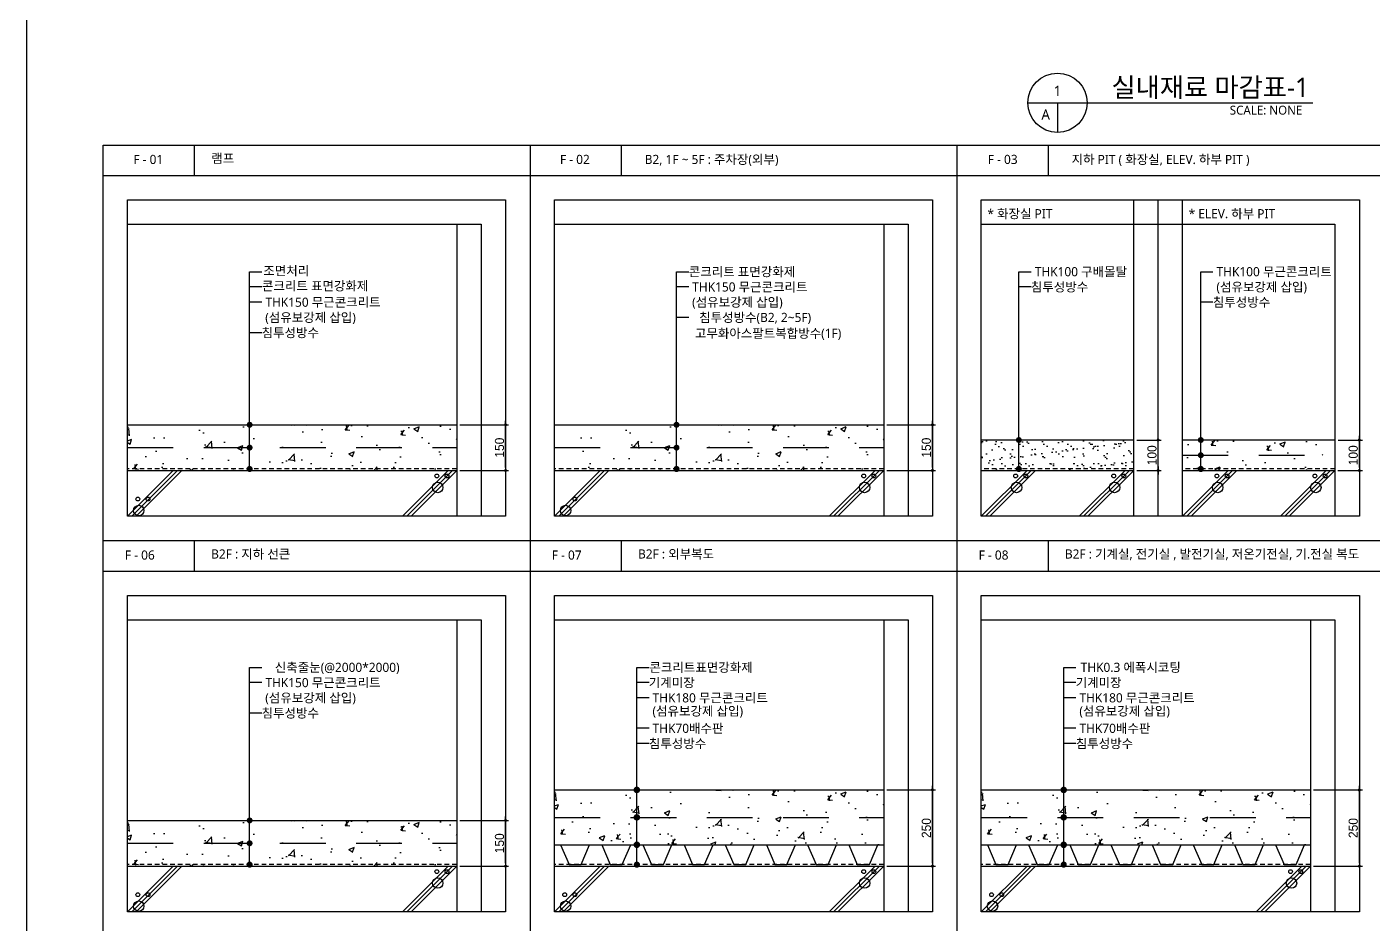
# Model space of a CAD drawing. Header units: millimetres. Extents: x 14892468 to 15300900, y -3565850 to -3401345.
# Drawn here: x 15110517 to 15114932, y -3410070 to -3407128 of the extents above; entities that cross this region are included whole.
import ezdxf
from ezdxf.enums import TextEntityAlignment as Align

# ---------------------------------------------------------------- set-up
doc = ezdxf.new("R2010")
doc.units = ezdxf.units.MM
doc.header["$LTSCALE"] = 100
doc.header["$MEASUREMENT"] = 0
doc.header["$PDSIZE"] = -10
doc.linetypes.add('HID', pattern=[2.5, 1.5, -1])
doc.layers.get('0').update_dxf_attribs({"linetype": 'CONTINUOUS'})
doc.layers.get('Defpoints').update_dxf_attribs({"color": 171, "linetype": 'CONTINUOUS'})
for name, color, linetype in [('8HAT', 8, 'CONTINUOUS'), ('CHART', 7, 'CONTINUOUS'), ('DIM', 7, 'CONTINUOUS'), ('FIN(아스콘)', 3, 'CONTINUOUS'), ('HAT', 253, 'CONTINUOUS'), ('HAT-252', 252, 'CONTINUOUS'), ('LED', 7, 'CONTINUOUS'), ('SYM', 7, 'CONTINUOUS'), ('TEXT', 3, 'CONTINUOUS'), ('TEXT(MIN)', 7, 'CONTINUOUS'), ('TEXT-기입', 6, 'CONTINUOUS'), ('wire-meshes', 1, 'CONTINUOUS'), ('배수판', 5, 'CONTINUOUS')]:
    doc.layers.add(name, color=color, linetype=linetype)
doc.styles.add('ARIAL', font='arial.ttf')
doc.styles.add('CGS', font='cgse', dxfattribs={"bigfont": 'cgs'})
doc.styles.add('나눔바른고딕', font='NanumBarunGothic.ttf')
doc.styles.add('돋움', font='')
doc.styles.get('돋움').set_extended_font_data('Dotum')
doc.dimstyles.new('CJA', dxfattribs={"dimscale": 50, "dimtxt": 3, "dimasz": 1.2, "dimexe": 2, "dimexo": 3, "dimgap": 1, "dimtad": 1, "dimdec": 0, "dimdsep": 46, "dimtxsty": 'ARIAL', "dimblk": 'CJDOT', "dimcen": 1, "dimclrd": 7, "dimclre": 7, "dimclrt": 3, "dimadec": 0, "dimazin": 0, "dimtfac": 1, "dimtdec": 0, "dimtix": 1, "dimtofl": 0, "dimtmove": 2, "dimatfit": 3, "dimldrblk": 'CJDOT', "dimfxl": 1, "dimtolj": 1, "dimlwd": -1, "dimlwe": -1, "dimarcsym": 0})
doc.dimstyles.new('NDIM 1200', dxfattribs={"dimscale": 500, "dimtxt": 3, "dimasz": 1, "dimexe": 2, "dimexo": 2, "dimgap": 1, "dimtad": 1, "dimdec": 0, "dimdsep": 46, "dimtxsty": 'CGS', "dimblk": 'DOT0', "dimcen": 1, "dimdle": 8, "dimclrd": 2, "dimclre": 2, "dimclrt": 2, "dimadec": 0, "dimazin": 0, "dimtfac": 1, "dimtdec": 0, "dimtix": 1, "dimtmove": 2, "dimatfit": 3, "dimldrblk": 'DOT0', "dimfxl": 1, "dimtolj": 1, "dimtzin": 0, "dimlwd": -1, "dimlwe": -1, "dimarcsym": 0})

# ---------------------------------------------------------------- blocks, each defined once
blk = doc.blocks.new('CJDOT')
blk.add_line((-1.33, 0), (1.33, 0))
at = {"const_width": 0.5}
blk.add_lwpolyline([(-0.25, 0, 1), (0.25, 0, 1)], format="xyb", close=True, dxfattribs=at)
blk = doc.blocks.new('*D48')
at = {"layer": 'Defpoints', "color": 0, "transparency": 16777216}
for p in [(15111927, -3408432.7), (15112086.9, -3408432.7), (15111926.8, -3408582.7)]:
    blk.add_point(p, dxfattribs=at)
at = {"layer": 'DIM', "color": 7, "transparency": 16777216}
for p, q in [((15111937, -3408432.7), (15112096.9, -3408432.7)), ((15112086.9, -3408572.7), (15112086.9, -3408442.7)), ((15111936.8, -3408582.7), (15112096.9, -3408582.7))]:
    blk.add_line(p, q, dxfattribs=at)
at = {"layer": 'DIM', "color": 7, "transparency": 16777216, "xscale": 10, "yscale": 10, "zscale": 10}
for p, rotation in [((15112086.9, -3408432.7), 90), ((15112086.9, -3408582.7), 270)]:
    blk.add_blockref('CJDOT', p, dxfattribs=dict(at, rotation=rotation))
at = {"layer": 'DIM', "color": 3, "transparency": 16777216, "insert": (15112066.9, -3408507.7), "char_height": 30, "attachment_point": 5, "rotation": 90, "style": '돋움'}
blk.add_mtext('\\A1;150', dxfattribs=at)
blk = doc.blocks.new('DOT0')
blk.add_line((-3, 0), (3, 0))
at = {"color": 6}
blk.add_circle((0, 0), 0.75, dxfattribs=at)
blk = doc.blocks.new('*D49')
at = {"layer": 'Defpoints', "color": 0, "transparency": 16777216}
for p in [(15113327, -3408432.7), (15113486.9, -3408432.7), (15113326.8, -3408582.7)]:
    blk.add_point(p, dxfattribs=at)
at = {"layer": 'DIM', "color": 7, "transparency": 16777216}
for p, q in [((15113337, -3408432.7), (15113496.9, -3408432.7)), ((15113486.9, -3408572.7), (15113486.9, -3408442.7)), ((15113336.8, -3408582.7), (15113496.9, -3408582.7))]:
    blk.add_line(p, q, dxfattribs=at)
at = {"layer": 'DIM', "color": 7, "transparency": 16777216, "xscale": 10, "yscale": 10, "zscale": 10}
for p, rotation in [((15113486.9, -3408432.7), 90), ((15113486.9, -3408582.7), 270)]:
    blk.add_blockref('CJDOT', p, dxfattribs=dict(at, rotation=rotation))
at = {"layer": 'DIM', "color": 3, "transparency": 16777216, "insert": (15113466.9, -3408507.7), "char_height": 30, "attachment_point": 5, "rotation": 90, "style": '돋움'}
blk.add_mtext('\\A1;150', dxfattribs=at)
blk = doc.blocks.new('*D50')
at = {"layer": 'Defpoints', "color": 0, "transparency": 16777216}
for p in [(15114147, -3408482.7), (15114226.9, -3408482.7), (15114146.8, -3408582.7)]:
    blk.add_point(p, dxfattribs=at)
at = {"layer": 'DIM', "color": 7, "transparency": 16777216}
for p, q in [((15114157, -3408482.7), (15114236.9, -3408482.7)), ((15114226.9, -3408572.7), (15114226.9, -3408492.7)), ((15114156.8, -3408582.7), (15114236.9, -3408582.7))]:
    blk.add_line(p, q, dxfattribs=at)
at = {"layer": 'DIM', "color": 7, "transparency": 16777216, "xscale": 10, "yscale": 10, "zscale": 10}
for p, rotation in [((15114226.9, -3408482.7), 90), ((15114226.9, -3408582.7), 270)]:
    blk.add_blockref('CJDOT', p, dxfattribs=dict(at, rotation=rotation))
at = {"layer": 'DIM', "color": 3, "transparency": 16777216, "insert": (15114206.9, -3408532.7), "char_height": 30, "attachment_point": 5, "rotation": 90, "style": '돋움'}
blk.add_mtext('\\A1;100', dxfattribs=at)
blk = doc.blocks.new('*D51')
at = {"layer": 'Defpoints', "color": 0, "transparency": 16777216}
for p in [(15114806.9, -3408482.7), (15114886.9, -3408482.7), (15114806.8, -3408582.7)]:
    blk.add_point(p, dxfattribs=at)
at = {"layer": 'DIM', "color": 7, "transparency": 16777216}
for p, q in [((15114816.9, -3408482.7), (15114896.9, -3408482.7)), ((15114886.9, -3408572.7), (15114886.9, -3408492.7)), ((15114816.8, -3408582.7), (15114896.9, -3408582.7))]:
    blk.add_line(p, q, dxfattribs=at)
at = {"layer": 'DIM', "color": 7, "transparency": 16777216, "xscale": 10, "yscale": 10, "zscale": 10}
for p, rotation in [((15114886.9, -3408482.7), 90), ((15114886.9, -3408582.7), 270)]:
    blk.add_blockref('CJDOT', p, dxfattribs=dict(at, rotation=rotation))
at = {"layer": 'DIM', "color": 3, "transparency": 16777216, "insert": (15114866.9, -3408532.7), "char_height": 30, "attachment_point": 5, "rotation": 90, "style": '돋움'}
blk.add_mtext('\\A1;100', dxfattribs=at)
blk = doc.blocks.new('*D52')
at = {"layer": 'Defpoints', "color": 0, "transparency": 16777216}
for p in [(15111927, -3409730.2), (15112086.9, -3409730.2), (15111926.8, -3409880.2)]:
    blk.add_point(p, dxfattribs=at)
at = {"layer": 'DIM', "color": 7, "transparency": 16777216}
for p, q in [((15111937, -3409730.2), (15112096.9, -3409730.2)), ((15112086.9, -3409870.2), (15112086.9, -3409740.2)), ((15111936.8, -3409880.2), (15112096.9, -3409880.2))]:
    blk.add_line(p, q, dxfattribs=at)
at = {"layer": 'DIM', "color": 7, "transparency": 16777216, "xscale": 10, "yscale": 10, "zscale": 10}
for p, rotation in [((15112086.9, -3409730.2), 90), ((15112086.9, -3409880.2), 270)]:
    blk.add_blockref('CJDOT', p, dxfattribs=dict(at, rotation=rotation))
at = {"layer": 'DIM', "color": 3, "transparency": 16777216, "insert": (15112066.9, -3409805.2), "char_height": 30, "attachment_point": 5, "rotation": 90, "style": '돋움'}
blk.add_mtext('\\A1;150', dxfattribs=at)
blk = doc.blocks.new('*D53')
at = {"layer": 'Defpoints', "color": 0, "transparency": 16777216}
for p in [(15113327, -3409630.2), (15113486.9, -3409630.2), (15113326.8, -3409880.2)]:
    blk.add_point(p, dxfattribs=at)
at = {"layer": 'DIM', "color": 7, "transparency": 16777216}
for p, q in [((15113337, -3409630.2), (15113496.9, -3409630.2)), ((15113486.9, -3409870.2), (15113486.9, -3409640.2)), ((15113336.8, -3409880.2), (15113496.9, -3409880.2))]:
    blk.add_line(p, q, dxfattribs=at)
at = {"layer": 'DIM', "color": 7, "transparency": 16777216, "xscale": 10, "yscale": 10, "zscale": 10}
for p, rotation in [((15113486.9, -3409630.2), 90), ((15113486.9, -3409880.2), 270)]:
    blk.add_blockref('CJDOT', p, dxfattribs=dict(at, rotation=rotation))
at = {"layer": 'DIM', "color": 3, "transparency": 16777216, "insert": (15113466.9, -3409755.2), "char_height": 30, "attachment_point": 5, "rotation": 90, "style": '돋움'}
blk.add_mtext('\\A1;250', dxfattribs=at)
blk = doc.blocks.new('*D54')
at = {"layer": 'Defpoints', "color": 0, "transparency": 16777216}
for p in [(15114727, -3409630.2), (15114886.9, -3409630.2), (15114726.8, -3409880.2)]:
    blk.add_point(p, dxfattribs=at)
at = {"layer": 'DIM', "color": 7, "transparency": 16777216}
for p, q in [((15114737, -3409630.2), (15114896.9, -3409630.2)), ((15114886.9, -3409870.2), (15114886.9, -3409640.2)), ((15114736.8, -3409880.2), (15114896.9, -3409880.2))]:
    blk.add_line(p, q, dxfattribs=at)
at = {"layer": 'DIM', "color": 7, "transparency": 16777216, "xscale": 10, "yscale": 10, "zscale": 10}
for p, rotation in [((15114886.9, -3409630.2), 90), ((15114886.9, -3409880.2), 270)]:
    blk.add_blockref('CJDOT', p, dxfattribs=dict(at, rotation=rotation))
at = {"layer": 'DIM', "color": 3, "transparency": 16777216, "insert": (15114866.9, -3409755.2), "char_height": 30, "attachment_point": 5, "rotation": 90, "style": '돋움'}
blk.add_mtext('\\A1;250', dxfattribs=at)

msp = doc.modelspace()

# ---------------------------------------------------------------- hatches: boundary and pattern name
at = {"layer": 'HAT'}
h = msp.add_hatch(dxfattribs=at)
h.set_pattern_fill('AR-CONC', color=256)
h.set_pattern_definition([(50, (12731457.1, -2736486.67), (182.184669, -15.9390855), [19.05, -209.55]), (355, (12731457.1, -2736486.67), (-35.243421, 191.056845), [15.24, -167.640584]), (100.451445, (12731472.28, -2736488), (146.941247, 175.117752), [16.190009, -178.090245]), (46.1842, (12731457.1, -2736435.87), (271.07904, -42.042328), [28.575, -314.325]), (96.635558, (12731479.69, -2736439.38), (237.404134, 247.426125), [24.285023, -267.135608]), (351.184151, (12731457.1, -2736435.87), (237.404134, 247.426125), [22.859967, -251.459732]), (21, (12731482.5, -2736448.57), (151.614391, -102.265198), [19.05, -209.55]), (326, (12731482.5, -2736448.57), (61.802028, 184.187966), [15.24, -167.64]), (71.451445, (12731495.13, -2736457.1), (213.416419, 81.922769), [16.190009, -178.089938]), (37.5, (12731457.096, -2736486.67), (3.0886033, 84.5550389), [0, -165.608, 0, -170.18, 0, -168.275]), (7.5, (12731457.1, -2736486.67), (66.8196625, 100.1805748), [0, -97.028, 0, -161.798, 0, -64.135]), (327.5, (12731400.454, -2736486.67), (135.5905952, -5.728744), [0, -63.5, 0, -198.12, 0, -262.89]), (317.5, (12731375.05, -2736486.67), (148.1291814, 25.426491), [0, -82.55, 0, -131.572, 0, -186.69])])
h.paths.add_polyline_path([(15110846.9, -3408432.7), (15111926.9, -3408432.7), (15111926.9, -3408582.7), (15110846.9, -3408582.7)])
h = msp.add_hatch(dxfattribs=at)
h.set_pattern_fill('AR-CONC', color=256)
h.set_pattern_definition([(50, (12732857.1, -2736486.67), (182.184669, -15.9390855), [19.05, -209.55]), (355, (12732857.1, -2736486.67), (-35.243421, 191.056845), [15.24, -167.640584]), (100.451445, (12732872.28, -2736488), (146.941247, 175.117752), [16.190009, -178.090245]), (46.1842, (12732857.1, -2736435.87), (271.07904, -42.042328), [28.575, -314.325]), (96.635558, (12732879.69, -2736439.38), (237.404134, 247.426125), [24.285023, -267.135608]), (351.184151, (12732857.1, -2736435.87), (237.404134, 247.426125), [22.859967, -251.459732]), (21, (12732882.5, -2736448.57), (151.614391, -102.265198), [19.05, -209.55]), (326, (12732882.5, -2736448.57), (61.802028, 184.187966), [15.24, -167.64]), (71.451445, (12732895.13, -2736457.1), (213.416419, 81.922769), [16.190009, -178.089938]), (37.5, (12732857.096, -2736486.67), (3.0886033, 84.5550389), [0, -165.608, 0, -170.18, 0, -168.275]), (7.5, (12732857.1, -2736486.67), (66.8196625, 100.1805748), [0, -97.028, 0, -161.798, 0, -64.135]), (327.5, (12732800.454, -2736486.67), (135.5905952, -5.728744), [0, -63.5, 0, -198.12, 0, -262.89]), (317.5, (12732775.05, -2736486.67), (148.1291814, 25.426491), [0, -82.55, 0, -131.572, 0, -186.69])])
h.paths.add_polyline_path([(15112326.9, -3408432.7), (15113326.9, -3408432.7), (15113326.9, -3408582.7), (15112326.9, -3408582.7)])
h = msp.add_hatch(dxfattribs=at)
h.set_pattern_fill('AR-SAND', color=256)
h.set_pattern_definition([(37.5, (12731887.096, -2736506.673), (-1.6000313, 48.94132373), [0, -38.608, 0, -43.18, 0, -41.275]), (7.5, (12731887.096, -2736506.67), (44.9523283, 71.68251), [0, -20.828, 0, -34.798, 0, -13.335]), (327.5, (12731855.854, -2736506.673), (79.099237, 0.1437185), [0, -12.7, 0, -45.72, 0, -59.69]), (317.5, (12731855.854, -2736506.67), (76.3556452, 22.2929323), [0, -6.35, 0, -29.972, 0, -34.29])])
h.paths.add_polyline_path([(15114146.9, -3408582.7), (15114146.9, -3408482.7), (15113646.9, -3408482.7), (15113646.9, -3408582.7)])
h = msp.add_hatch(dxfattribs=at)
h.set_pattern_fill('AR-CONC', color=256)
h.set_pattern_definition([(50, (12734297.1, -2736536.67), (182.184669, -15.9390855), [19.05, -209.55]), (355, (12734297.1, -2736536.67), (-35.243421, 191.056845), [15.24, -167.640584]), (100.451445, (12734312.28, -2736538), (146.941247, 175.117752), [16.190009, -178.090245]), (46.1842, (12734297.1, -2736485.87), (271.07904, -42.042328), [28.575, -314.325]), (96.635558, (12734319.69, -2736489.38), (237.404134, 247.426125), [24.285023, -267.135608]), (351.184151, (12734297.1, -2736485.87), (237.404134, 247.426125), [22.859967, -251.459732]), (21, (12734322.5, -2736498.57), (151.614391, -102.265198), [19.05, -209.55]), (326, (12734322.5, -2736498.57), (61.802028, 184.187966), [15.24, -167.64]), (71.451445, (12734335.13, -2736507.1), (213.416419, 81.922769), [16.190009, -178.089938]), (37.5, (12734297.096, -2736536.67), (3.0886033, 84.5550389), [0, -165.608, 0, -170.18, 0, -168.275]), (7.5, (12734297.1, -2736536.67), (66.8196625, 100.1805748), [0, -97.028, 0, -161.798, 0, -64.135]), (327.5, (12734240.454, -2736536.67), (135.5905952, -5.728744), [0, -63.5, 0, -198.12, 0, -262.89]), (317.5, (12734215.05, -2736536.67), (148.1291814, 25.426491), [0, -82.55, 0, -131.572, 0, -186.69])])
h.paths.add_polyline_path([(15114306.9, -3408482.7), (15114766.9, -3408482.7), (15114766.9, -3408582.7), (15114306.9, -3408582.7)])
h = msp.add_hatch(dxfattribs=at)
h.set_pattern_fill('AR-CONC', color=256)
h.set_pattern_definition([(50, (12732857.1, -2737684.17), (182.184669, -15.9390855), [19.05, -209.55]), (355, (12732857.1, -2737684.17), (-35.243421, 191.056845), [15.24, -167.640584]), (100.451445, (12732872.28, -2737685.5), (146.941247, 175.117752), [16.190009, -178.090245]), (46.1842, (12732857.1, -2737633.37), (271.07904, -42.042328), [28.575, -314.325]), (96.635558, (12732879.69, -2737636.88), (237.404134, 247.426125), [24.285023, -267.135608]), (351.184151, (12732857.1, -2737633.37), (237.404134, 247.426125), [22.859967, -251.459732]), (21, (12732882.5, -2737646.07), (151.614391, -102.265198), [19.05, -209.55]), (326, (12732882.5, -2737646.07), (61.802028, 184.187966), [15.24, -167.64]), (71.451445, (12732895.13, -2737654.6), (213.416419, 81.922769), [16.190009, -178.089938]), (37.5, (12732857.096, -2737684.17), (3.0886033, 84.5550389), [0, -165.608, 0, -170.18, 0, -168.275]), (7.5, (12732857.1, -2737684.17), (66.8196625, 100.1805748), [0, -97.028, 0, -161.798, 0, -64.135]), (327.5, (12732800.454, -2737684.17), (135.5905952, -5.728744), [0, -63.5, 0, -198.12, 0, -262.89]), (317.5, (12732775.05, -2737684.17), (148.1291814, 25.426491), [0, -82.55, 0, -131.572, 0, -186.69])])
h.paths.add_polyline_path([(15112246.9, -3409630.2), (15113326.9, -3409630.2), (15113326.9, -3409810.2), (15112246.9, -3409810.2)])
h = msp.add_hatch(dxfattribs=at)
h.set_pattern_fill('AR-CONC', color=256)
h.set_pattern_definition([(50, (12734257.1, -2737684.17), (182.184669, -15.9390855), [19.05, -209.55]), (355, (12734257.1, -2737684.17), (-35.243421, 191.056845), [15.24, -167.640584]), (100.451445, (12734272.28, -2737685.5), (146.941247, 175.117752), [16.190009, -178.090245]), (46.1842, (12734257.1, -2737633.37), (271.07904, -42.042328), [28.575, -314.325]), (96.635558, (12734279.69, -2737636.88), (237.404134, 247.426125), [24.285023, -267.135608]), (351.184151, (12734257.1, -2737633.37), (237.404134, 247.426125), [22.859967, -251.459732]), (21, (12734282.5, -2737646.07), (151.614391, -102.265198), [19.05, -209.55]), (326, (12734282.5, -2737646.07), (61.802028, 184.187966), [15.24, -167.64]), (71.451445, (12734295.13, -2737654.6), (213.416419, 81.922769), [16.190009, -178.089938]), (37.5, (12734257.096, -2737684.17), (3.0886033, 84.5550389), [0, -165.608, 0, -170.18, 0, -168.275]), (7.5, (12734257.1, -2737684.17), (66.8196625, 100.1805748), [0, -97.028, 0, -161.798, 0, -64.135]), (327.5, (12734200.454, -2737684.17), (135.5905952, -5.728744), [0, -63.5, 0, -198.12, 0, -262.89]), (317.5, (12734175.05, -2737684.17), (148.1291814, 25.426491), [0, -82.55, 0, -131.572, 0, -186.69])])
h.paths.add_polyline_path([(15113646.9, -3409630.2), (15114726.9, -3409630.2), (15114726.9, -3409810.2), (15113646.9, -3409810.2)])
h = msp.add_hatch(dxfattribs=at)
h.set_pattern_fill('AR-CONC', color=256)
h.set_pattern_definition([(50, (12731457.1, -2737784.17), (182.184669, -15.9390855), [19.05, -209.55]), (355, (12731457.1, -2737784.17), (-35.243421, 191.056845), [15.24, -167.640584]), (100.451445, (12731472.28, -2737785.5), (146.941247, 175.117752), [16.190009, -178.090245]), (46.1842, (12731457.1, -2737733.37), (271.07904, -42.042328), [28.575, -314.325]), (96.635558, (12731479.69, -2737736.88), (237.404134, 247.426125), [24.285023, -267.135608]), (351.184151, (12731457.1, -2737733.37), (237.404134, 247.426125), [22.859967, -251.459732]), (21, (12731482.5, -2737746.07), (151.614391, -102.265198), [19.05, -209.55]), (326, (12731482.5, -2737746.07), (61.802028, 184.187966), [15.24, -167.64]), (71.451445, (12731495.13, -2737754.6), (213.416419, 81.922769), [16.190009, -178.089938]), (37.5, (12731457.096, -2737784.17), (3.0886033, 84.5550389), [0, -165.608, 0, -170.18, 0, -168.275]), (7.5, (12731457.1, -2737784.17), (66.8196625, 100.1805748), [0, -97.028, 0, -161.798, 0, -64.135]), (327.5, (12731400.454, -2737784.17), (135.5905952, -5.728744), [0, -63.5, 0, -198.12, 0, -262.89]), (317.5, (12731375.05, -2737784.17), (148.1291814, 25.426491), [0, -82.55, 0, -131.572, 0, -186.69])])
h.paths.add_polyline_path([(15110846.9, -3409730.2), (15111926.9, -3409730.2), (15111926.9, -3409880.2), (15110846.9, -3409880.2)])
at = {"layer": 'LED', "ltscale": 10000}
h = msp.add_hatch(color=256, dxfattribs=at)
h.dxf.hatch_style = 1
edge = h.paths.add_edge_path()
edge.add_arc((15111247.4, -3408432.7), 9.82, 0, 360)
h = msp.add_hatch(color=256, dxfattribs=at)
h.dxf.hatch_style = 1
edge = h.paths.add_edge_path()
edge.add_arc((15112647.4, -3408432.7), 9.82, 0, 360)
h = msp.add_hatch(color=256, dxfattribs=at)
h.dxf.hatch_style = 1
edge = h.paths.add_edge_path()
edge.add_arc((15111247.4, -3408507.7), 9.82, 0, 360)
h = msp.add_hatch(color=256, dxfattribs=at)
h.dxf.hatch_style = 1
edge = h.paths.add_edge_path()
edge.add_arc((15112647.4, -3408507.7), 9.82, 0, 360)
h = msp.add_hatch(color=256, dxfattribs=at)
h.dxf.hatch_style = 1
edge = h.paths.add_edge_path()
edge.add_arc((15113770.1, -3408482.7), 9.82, 0, 360)
h = msp.add_hatch(color=256, dxfattribs=at)
h.dxf.hatch_style = 1
edge = h.paths.add_edge_path()
edge.add_arc((15114366.9, -3408482.7), 9.82, 0, 360)
h = msp.add_hatch(color=256, dxfattribs=at)
h.dxf.hatch_style = 1
edge = h.paths.add_edge_path()
edge.add_arc((15114366.9, -3408532.7), 9.82, 0, 360)
at = {"layer": 'LED'}
h = msp.add_hatch(color=256, dxfattribs=at)
h.dxf.hatch_style = 1
edge = h.paths.add_edge_path()
edge.add_arc((15112517.3, -3409630.2), 10.8, 180, 540, ccw=False)
h = msp.add_hatch(color=256, dxfattribs=at)
h.dxf.hatch_style = 1
edge = h.paths.add_edge_path()
edge.add_arc((15113917.3, -3409630.2), 10.8, 180, 540, ccw=False)
at = {"layer": 'LED', "ltscale": 10000}
h = msp.add_hatch(color=256, dxfattribs=at)
h.dxf.hatch_style = 1
edge = h.paths.add_edge_path()
edge.add_arc((15111247.4, -3409730.2), 9.82, 0, 360)
at = {"layer": 'LED'}
h = msp.add_hatch(color=256, dxfattribs=at)
h.dxf.hatch_style = 1
edge = h.paths.add_edge_path()
edge.add_arc((15112517.3, -3409720.2), 10.8, 180, 540, ccw=False)
h = msp.add_hatch(color=256, dxfattribs=at)
h.dxf.hatch_style = 1
edge = h.paths.add_edge_path()
edge.add_arc((15113917.3, -3409720.2), 10.8, 180, 540, ccw=False)
at = {"layer": 'LED', "ltscale": 10000}
h = msp.add_hatch(color=256, dxfattribs=at)
h.dxf.hatch_style = 1
edge = h.paths.add_edge_path()
edge.add_arc((15111247.4, -3409805.2), 9.82, 0, 360)
at = {"layer": 'LED'}
h = msp.add_hatch(color=256, dxfattribs=at)
h.dxf.hatch_style = 1
edge = h.paths.add_edge_path()
edge.add_arc((15112517.3, -3409810.2), 10.8, 180, 540, ccw=False)
h = msp.add_hatch(color=256, dxfattribs=at)
h.dxf.hatch_style = 1
edge = h.paths.add_edge_path()
edge.add_arc((15113917.3, -3409810.2), 10.8, 180, 540, ccw=False)

# ---------------------------------------------------------------- linework, layer by layer
at = {"color": 2, "ltscale": 0.1}
for points in [[(15110846.9, -3408582.7), (15111926.9, -3408582.7)], [(15112246.9, -3408582.7), (15113326.9, -3408582.7)], [(15113646.9, -3408582.7), (15114146.9, -3408582.7)], [(15114306.9, -3408582.7), (15114806.9, -3408582.7)], [(15110846.9, -3409880.2), (15111926.9, -3409880.2)], [(15112246.9, -3409880.2), (15113326.9, -3409880.2)], [(15113646.9, -3409880.2), (15114726.9, -3409880.2)]]:
    msp.add_lwpolyline(points, dxfattribs=at)
at = {"layer": '8HAT'}
for p, q in [((15110846.9, -3408732.7), (15110996.9, -3408582.7)), ((15110861.1, -3408732.7), (15111011.1, -3408582.7)), ((15110875.2, -3408732.7), (15111025.2, -3408582.7)), ((15111748.6, -3408732.7), (15111898.6, -3408582.7)), ((15111762.8, -3408732.7), (15111912.8, -3408582.7)), ((15111776.9, -3408732.7), (15111926.9, -3408582.7)), ((15112246.9, -3408732.7), (15112396.9, -3408582.7)), ((15112261.1, -3408732.7), (15112411.1, -3408582.7)), ((15112275.2, -3408732.7), (15112425.2, -3408582.7)), ((15113148.6, -3408732.7), (15113298.6, -3408582.7)), ((15113162.8, -3408732.7), (15113312.8, -3408582.7)), ((15113176.9, -3408732.7), (15113326.9, -3408582.7)), ((15113646.9, -3408732.7), (15113796.9, -3408582.7)), ((15113661.1, -3408732.7), (15113811.1, -3408582.7)), ((15113675.2, -3408732.7), (15113825.2, -3408582.7)), ((15113968.5, -3408732.7), (15114118.5, -3408582.7)), ((15113982.6, -3408732.7), (15114132.6, -3408582.7)), ((15113996.8, -3408732.7), (15114146.8, -3408582.7)), ((15114306.9, -3408732.7), (15114456.9, -3408582.7)), ((15114321.1, -3408732.7), (15114471.1, -3408582.7)), ((15114335.2, -3408732.7), (15114485.2, -3408582.7)), ((15114628.5, -3408732.7), (15114778.5, -3408582.7)), ((15114642.6, -3408732.7), (15114792.6, -3408582.7)), ((15114656.8, -3408732.7), (15114806.8, -3408582.7)), ((15110846.9, -3410030.2), (15110996.9, -3409880.2)), ((15110861.1, -3410030.2), (15111011.1, -3409880.2)), ((15110875.2, -3410030.2), (15111025.2, -3409880.2)), ((15111748.6, -3410030.2), (15111898.6, -3409880.2)), ((15111762.8, -3410030.2), (15111912.8, -3409880.2)), ((15111776.9, -3410030.2), (15111926.9, -3409880.2)), ((15112246.9, -3410030.2), (15112396.9, -3409880.2)), ((15112261.1, -3410030.2), (15112411.1, -3409880.2)), ((15112275.2, -3410030.2), (15112425.2, -3409880.2)), ((15113148.6, -3410030.2), (15113298.6, -3409880.2)), ((15113162.8, -3410030.2), (15113312.8, -3409880.2)), ((15113176.9, -3410030.2), (15113326.9, -3409880.2)), ((15113646.9, -3410030.2), (15113796.9, -3409880.2)), ((15113661.1, -3410030.2), (15113811.1, -3409880.2)), ((15113675.2, -3410030.2), (15113825.2, -3409880.2)), ((15114548.6, -3410030.2), (15114698.6, -3409880.2)), ((15114562.8, -3410030.2), (15114712.8, -3409880.2)), ((15114576.9, -3410030.2), (15114726.9, -3409880.2))]:
    msp.add_line(p, q, dxfattribs=at)
for centre, radius in [((15111861.4, -3408600.6), 6.15), ((15111894.8, -3408600.6), 6.15), ((15113261.4, -3408600.6), 6.15), ((15113294.8, -3408600.6), 6.15), ((15113759.7, -3408600.6), 6.15), ((15113793.1, -3408600.6), 6.15), ((15114081.2, -3408600.6), 6.15), ((15114114.6, -3408600.6), 6.15), ((15114419.7, -3408600.6), 6.15), ((15114453.1, -3408600.6), 6.15), ((15114741.2, -3408600.6), 6.15), ((15114774.6, -3408600.6), 6.15), ((15111864.3, -3408638.3, 0), 17.1), ((15113264.3, -3408638.3, 0), 17.1), ((15113762.6, -3408638.3, 0), 17.1), ((15114084.2, -3408638.3, 0), 17.1), ((15114422.6, -3408638.3, 0), 17.1), ((15114744.2, -3408638.3, 0), 17.1), ((15110880.7, -3408676.3), 6.15), ((15110914.1, -3408676.3), 6.15), ((15112314.1, -3408676.3), 6.15), ((15110883.7, -3408714, 0), 17.1), ((15112283.7, -3408714, 0), 17.1), ((15111864.3, -3409935.8, 0), 17.1), ((15111861.4, -3409898.1), 6.15), ((15111894.8, -3409898.1), 6.15), ((15113264.3, -3409935.8, 0), 17.1), ((15113261.4, -3409898.1), 6.15), ((15113294.8, -3409898.1), 6.15), ((15114664.3, -3409935.8, 0), 17.1), ((15114661.4, -3409898.1), 6.15), ((15114694.8, -3409898.1), 6.15), ((15110880.7, -3409973.8), 6.15), ((15110914.1, -3409973.8), 6.15), ((15112280.7, -3409973.8), 6.15), ((15112314.1, -3409973.8), 6.15), ((15113680.7, -3409973.8), 6.15), ((15113714.1, -3409973.8), 6.15), ((15110883.7, -3410011.5, 0), 17.1), ((15112283.7, -3410011.5, 0), 17.1), ((15113683.7, -3410011.5, 0), 17.1)]:
    msp.add_circle(centre, radius, dxfattribs=at)
at = {"layer": 'CHART', "ltscale": 5}
for p, q in [((15111066.9, -3407615.2), (15111066.9, -3407515.2)), ((15112166.9, -3407515.2), (15112166.9, -3412705.2)), ((15112466.9, -3407615.2), (15112466.9, -3407515.2)), ((15113566.9, -3407515.2), (15113566.9, -3412705.2)), ((15113866.9, -3407615.2), (15113866.9, -3407515.2)), ((15110766.9, -3407615.2), (15117766.9, -3407615.2)), ((15110766.9, -3408812.7), (15117766.9, -3408812.7)), ((15111066.9, -3408912.7), (15111066.9, -3408812.7)), ((15112466.9, -3408912.7), (15112466.9, -3408812.7)), ((15113866.9, -3408912.7), (15113866.9, -3408812.7)), ((15110766.9, -3408912.7), (15117766.9, -3408912.7))]:
    msp.add_line(p, q, dxfattribs=at)
msp.add_lwpolyline([(15117766.9, -3412705.2), (15110766.9, -3412705.2), (15110766.9, -3407515.2), (15117766.9, -3407515.2)], close=True, dxfattribs=at)
at = {"layer": 'Defpoints', "ltscale": 0.1}
msp.add_line((15110516.9, -3565849.6), (15110516.9, -3401345.2), dxfattribs=at)
at = {"layer": 'Defpoints'}
for p, q in [((15114146.9, -3408732.7), (15114146.9, -3407695.2)), ((15114226.9, -3408732.7), (15114226.9, -3407695.2)), ((15114306.9, -3408732.7), (15114306.9, -3407695.2))]:
    msp.add_line(p, q, dxfattribs=at)
for points in [[(15110846.9, -3407695.2), (15112086.9, -3407695.2), (15112086.9, -3408732.7), (15110846.9, -3408732.7)], [(15112246.9, -3407695.2), (15113486.9, -3407695.2), (15113486.9, -3408732.7), (15112246.9, -3408732.7)], [(15113646.9, -3407695.2), (15114886.9, -3407695.2), (15114886.9, -3408732.7), (15113646.9, -3408732.7)], [(15110846.9, -3407775.2), (15112006.9, -3407775.2), (15112006.9, -3408732.7), (15110846.9, -3408732.7)], [(15110846.9, -3407775.2), (15111926.9, -3407775.2), (15111926.9, -3408732.7), (15110846.9, -3408732.7)], [(15112246.9, -3407775.2), (15113406.9, -3407775.2), (15113406.9, -3408732.7), (15112246.9, -3408732.7)], [(15112246.9, -3407775.2), (15113326.9, -3407775.2), (15113326.9, -3408732.7), (15112246.9, -3408732.7)], [(15113646.9, -3407775.2), (15114806.9, -3407775.2), (15114806.9, -3408732.7), (15113646.9, -3408732.7)], [(15110846.9, -3408992.7), (15112086.9, -3408992.7), (15112086.9, -3410030.2), (15110846.9, -3410030.2)], [(15112246.9, -3408992.7), (15113486.9, -3408992.7), (15113486.9, -3410030.2), (15112246.9, -3410030.2)], [(15113646.9, -3408992.7), (15114886.9, -3408992.7), (15114886.9, -3410030.2), (15113646.9, -3410030.2)], [(15110846.9, -3409072.7), (15112006.9, -3409072.7), (15112006.9, -3410030.2), (15110846.9, -3410030.2)], [(15110846.9, -3409072.7), (15111926.9, -3409072.7), (15111926.9, -3410030.2), (15110846.9, -3410030.2)], [(15112246.9, -3409072.7), (15113406.9, -3409072.7), (15113406.9, -3410030.2), (15112246.9, -3410030.2)], [(15112246.9, -3409072.7), (15113326.9, -3409072.7), (15113326.9, -3410030.2), (15112246.9, -3410030.2)], [(15113646.9, -3409072.7), (15114806.9, -3409072.7), (15114806.9, -3410030.2), (15113646.9, -3410030.2)], [(15113646.9, -3409072.7), (15114726.9, -3409072.7), (15114726.9, -3410030.2), (15113646.9, -3410030.2)]]:
    msp.add_lwpolyline(points, close=True, dxfattribs=at)
at = {"layer": 'FIN(아스콘)', "ltscale": 0.1}
for points in [[(15110846.9, -3408432.7), (15111926.9, -3408432.7)], [(15112246.9, -3408432.7), (15113326.9, -3408432.7)], [(15114146.9, -3408482.7), (15113646.9, -3408482.7)], [(15114806.9, -3408482.7), (15114306.9, -3408482.7)], [(15112246.9, -3409630.2), (15113326.9, -3409630.2)], [(15113646.9, -3409630.2), (15114726.9, -3409630.2)], [(15110846.9, -3409730.2), (15111926.9, -3409730.2)], [(15112246.9, -3409810.2), (15113326.9, -3409810.2)], [(15113646.9, -3409810.2), (15114726.9, -3409810.2)]]:
    msp.add_lwpolyline(points, dxfattribs=at)
at = {"layer": 'HAT-252', "linetype": 'HID', "ltscale": 0.1}
for points in [[(15111926.9, -3408577.7), (15110846.9, -3408577.7)], [(15113326.9, -3408577.7), (15112246.9, -3408577.7)], [(15114146.9, -3408577.7), (15113646.9, -3408577.7)], [(15114806.9, -3408577.7), (15114306.9, -3408577.7)], [(15111926.9, -3409875.2), (15110846.9, -3409875.2)], [(15113326.9, -3409875.2), (15112246.9, -3409875.2)], [(15114726.9, -3409875.2), (15113646.9, -3409875.2)]]:
    msp.add_lwpolyline(points, dxfattribs=at)
at = {"layer": 'SYM'}
for p, q in [((15113800, -3407376.7), (15114733.9, -3407376.7)), ((15113896.9, -3407376.7), (15113896.9, -3407473.7))]:
    msp.add_line(p, q, dxfattribs=at)
msp.add_circle((15113896.9, -3407376.7), 97, dxfattribs=at)
at = {"layer": 'TEXT(MIN)', "ltscale": 10000}
for p, q in [((15111287.4, -3407980.7), (15111247.4, -3407980.7)), ((15112687.4, -3407980.7), (15112647.4, -3407980.7)), ((15113810.1, -3407980.7), (15113770.1, -3407980.7)), ((15111287.4, -3408030.7), (15111247.4, -3408030.7)), ((15114406.9, -3408030.7), (15114366.9, -3408030.7)), ((15112687.4, -3408080.7), (15112647.4, -3408080.7)), ((15111287.4, -3408130.7), (15111247.4, -3408130.7)), ((15111287.4, -3409278.2), (15111247.4, -3409278.2)), ((15112557.3, -3409278.2), (15112517.3, -3409278.2)), ((15113957.3, -3409278.2), (15113917.3, -3409278.2)), ((15112557.3, -3409328.2), (15112517.3, -3409328.2)), ((15113957.3, -3409328.2), (15113917.3, -3409328.2)), ((15111287.4, -3409378.2), (15111247.4, -3409378.2)), ((15112557.3, -3409428.2), (15112517.3, -3409428.2)), ((15113957.3, -3409428.2), (15113917.3, -3409428.2)), ((15112557.3, -3409478.2), (15112517.3, -3409478.2)), ((15113957.3, -3409478.2), (15113917.3, -3409478.2))]:
    msp.add_line(p, q, dxfattribs=at)
at = {"layer": 'wire-meshes', "linetype": 'HID'}
for points in [[(15110846.9, -3408507.7), (15111926.9, -3408507.7)], [(15112246.9, -3408507.7), (15113326.9, -3408507.7)], [(15114306.9, -3408532.7), (15114806.9, -3408532.7)], [(15112246.9, -3409720.2), (15113326.9, -3409720.2)], [(15113646.9, -3409720.2), (15114726.9, -3409720.2)], [(15110846.9, -3409805.2), (15111926.9, -3409805.2)]]:
    msp.add_lwpolyline(points, dxfattribs=at)
at = {"layer": '배수판'}
for points in [[(15112246.9, -3409810.2), (15112267.2, -3409810.2), (15112294.9, -3409875.2), (15112334.7, -3409875.2), (15112362.5, -3409810.2), (15112402.2, -3409810.2), (15112430, -3409875.2), (15112469.7, -3409875.2), (15112497.5, -3409810.2), (15112537.2, -3409810.2), (15112565, -3409875.2), (15112604.7, -3409875.2), (15112632.5, -3409810.2), (15112672.2, -3409810.2), (15112700, -3409875.2), (15112739.7, -3409875.2), (15112767.5, -3409810.2), (15112807.2, -3409810.2), (15112835, -3409875.2), (15112874.7, -3409875.2), (15112902.5, -3409810.2), (15112942.2, -3409810.2), (15112970, -3409875.2), (15113009.7, -3409875.2), (15113037.5, -3409810.2), (15113077.2, -3409810.2), (15113105, -3409875.2), (15113144.7, -3409875.2), (15113172.5, -3409810.2), (15113212.3, -3409810.2), (15113240, -3409875.2), (15113279.8, -3409875.2), (15113307.5, -3409810.2), (15113326.9, -3409810.2)], [(15113646.9, -3409810.2), (15113667.2, -3409810.2), (15113694.9, -3409875.2), (15113734.7, -3409875.2), (15113762.5, -3409810.2), (15113802.2, -3409810.2), (15113830, -3409875.2), (15113869.7, -3409875.2), (15113897.5, -3409810.2), (15113937.2, -3409810.2), (15113965, -3409875.2), (15114004.7, -3409875.2), (15114032.5, -3409810.2), (15114072.2, -3409810.2), (15114100, -3409875.2), (15114139.7, -3409875.2), (15114167.5, -3409810.2), (15114207.2, -3409810.2), (15114235, -3409875.2), (15114274.7, -3409875.2), (15114302.5, -3409810.2), (15114342.2, -3409810.2), (15114370, -3409875.2), (15114409.7, -3409875.2), (15114437.5, -3409810.2), (15114477.2, -3409810.2), (15114505, -3409875.2), (15114544.7, -3409875.2), (15114572.5, -3409810.2), (15114612.3, -3409810.2), (15114640, -3409875.2), (15114679.8, -3409875.2), (15114707.5, -3409810.2), (15114726.9, -3409810.2)]]:
    msp.add_lwpolyline(points, dxfattribs=at)

# ---------------------------------------------------------------- texts
at = {"layer": 'TEXT', "style": '나눔바른고딕'}
msp.add_text('실내재료 마감표-1', height=63.03, dxfattribs=at).set_placement((15114074.2, -3407357.3))
for s, p in [('1', (15113896.9, -3407337.9)), ('A', (15113858.2, -3407415.5))]:
    msp.add_text(s, height=33.9, dxfattribs=at).set_placement(p, align=Align.MIDDLE)
msp.add_text('SCALE: NONE', height=29.091, dxfattribs=at).set_placement((15114700, -3407386.4), align=Align.TOP_RIGHT)
at = {"layer": 'TEXT(MIN)', "style": '나눔바른고딕'}
for s, p in [('* 화장실 PIT', (15113667, -3407755.5)), ('* ELEV. 하부 PIT', (15114327, -3407755.5))]:
    msp.add_text(s, height=30, dxfattribs=at).set_placement(p)
for s, p in [('조면처리', (15111442.8, -3407927.6)), ('콘크리트 표면강화제', (15113036.8, -3407930.7)), ('THK100 구배몰탈', (15114125, -3407930.7)), ('THK100 무근콘크리트', (15114796.5, -3407930.7)), ('콘크리트 표면강화제', (15111636.8, -3407977.3)), ('THK150 무근콘크리트', (15113077, -3407980.7)), ('침투성방수', (15113997.6, -3407980.7)), ('(섬유보강제 삽입)', (15114715.3, -3407980.7)), ('THK150 무근콘크리트', (15111677, -3408030.7)), ('(섬유보강제 삽입)', (15112995.7, -3408030.7)), ('침투성방수', (15114594.5, -3408030.7)), ('(섬유보강제 삽입)', (15111595.7, -3408080.7)), ('침투성방수(B2, 2~5F)', (15113088.9, -3408080.7)), ('침투성방수', (15111474.9, -3408130.7)), ('고무화아스팔트복합방수(1F)', (15113187.9, -3408132.7)), ('신축줄눈(@2000*2000)', (15111739.3, -3409228.2)), ('콘크리트표면강화제', (15112897.4, -3409228.2)), ('THK0.3 에폭시코팅', (15114301.3, -3409228.2)), ('THK150 무근콘크리트', (15111677, -3409278.2)), ('기계미장', (15112707.1, -3409278.2)), ('기계미장', (15114107.1, -3409278.2)), ('(섬유보강제 삽입)', (15111595.7, -3409328.2)), ('THK180 무근콘크리트', (15112946.9, -3409328.2)), ('THK180 무근콘크리트', (15114346.9, -3409328.2)), ('침투성방수', (15111474.9, -3409378.2)), ('(섬유보강제 삽입)', (15112865.7, -3409371.6)), ('(섬유보강제 삽입)', (15114265.7, -3409371.6)), ('THK70배수판', (15112801.5, -3409428.2)), ('THK70배수판', (15114201.5, -3409428.2)), ('침투성방수', (15112744.9, -3409478.2)), ('침투성방수', (15114144.9, -3409478.2))]:
    msp.add_text(s, height=30, dxfattribs=at).set_placement(p, align=Align.MIDDLE_RIGHT)
at = {"layer": 'TEXT-기입', "style": '나눔바른고딕'}
for s, p in [('램프', (15111121.2, -3407573.9)), ('F - 01', (15110866.1, -3407577.5)), ('F - 02 ', (15112265.1, -3407577.5)), ('B2, 1F ~ 5F : 주차장(외부)', (15112543, -3407577.5)), ('F - 03', (15113668.3, -3407577.5)), ('지하 PIT ( 화장실, ELEV. 하부 PIT )', (15113943, -3407577.5)), ('F - 06', (15110838.3, -3408875)), ('B2F : 지하 선큰', (15111121.2, -3408871.4)), ('F - 07', (15112238.3, -3408875)), ('B2F : 외부복도', (15112521.2, -3408871.4)), ('F - 08', (15113638.3, -3408875)), ('B2F : 기계실, 전기실 , 발전기실, 저온기전실, 기.전실 복도', (15113921.2, -3408871.4))]:
    msp.add_text(s, height=30, dxfattribs=at).set_placement(p)

# ---------------------------------------------------------------- dimensions: what is measured, and where the dimension line sits
at = {"layer": 'DIM'}
for base, p1, p2, picture, middle in [((15112086.9, -3408432.7), (15111926.8, -3408582.7), (15111927, -3408432.7), '*D48', (15112066.9, -3408507.7)), ((15113486.9, -3408432.7), (15113326.8, -3408582.7), (15113327, -3408432.7), '*D49', (15113466.9, -3408507.7)), ((15114226.9, -3408482.7), (15114146.8, -3408582.7), (15114147, -3408482.7), '*D50', (15114206.9, -3408532.7)), ((15114886.9, -3408482.7), (15114806.8, -3408582.7), (15114806.9, -3408482.7), '*D51', (15114866.9, -3408532.7)), ((15113486.9, -3409630.2), (15113326.8, -3409880.2), (15113327, -3409630.2), '*D53', (15113466.9, -3409755.2)), ((15114886.9, -3409630.2), (15114726.8, -3409880.2), (15114727, -3409630.2), '*D54', (15114866.9, -3409755.2)), ((15112086.9, -3409730.2), (15111926.8, -3409880.2), (15111927, -3409730.2), '*D52', (15112066.9, -3409805.2))]:
    dim = msp.add_linear_dim(base=base, p1=p1, p2=p2, angle=90, dimstyle='CJA', override={"dimscale": 10, "dimasz": 1, "dimexe": 1, "dimexo": 1, "dimgap": 0.5, "dimtxsty": '돋움', "dimtofl": 1}, dxfattribs=at)
    dim.commit()
    dim.dimension.update_dxf_attribs({"geometry": picture, "text_midpoint": middle})

# ---------------------------------------------------------------- leaders
at = {"layer": 'LED', "ltscale": 10000}
for points, override in [([(15111247.4, -3408577.7), (15111247.4, -3407930.7), (15111287.4, -3407930.7)], {"dimscale": 20, "dimasz": 1, "dimtad": 0, "dimclrd": 256, "dimldrblk": 'Dot'}), ([(15112647.4, -3408577.7), (15112647.4, -3407930.7), (15112687.4, -3407930.7)], {"dimscale": 20, "dimasz": 1, "dimtad": 0, "dimclrd": 256, "dimldrblk": 'Dot'}), ([(15113770.1, -3408577.7), (15113770.1, -3407930.7), (15113810.1, -3407930.7)], {"dimscale": 20, "dimtad": 0, "dimclrd": 256, "dimldrblk": 'Dot'}), ([(15114366.9, -3408577.7), (15114366.9, -3407930.7), (15114406.9, -3407930.7)], {"dimscale": 20, "dimtad": 0, "dimclrd": 256, "dimldrblk": 'Dot'}), ([(15111247.4, -3409875.2), (15111247.4, -3409228.2), (15111287.4, -3409228.2)], {"dimscale": 20, "dimasz": 1, "dimtad": 0, "dimclrd": 256, "dimldrblk": 'Dot'}), ([(15112517.3, -3409875.2), (15112517.3, -3409228.2), (15112557.3, -3409228.2)], {"dimscale": 20, "dimtad": 0, "dimclrd": 256, "dimldrblk": 'Dot'}), ([(15113917.3, -3409875.2), (15113917.3, -3409228.2), (15113957.3, -3409228.2)], {"dimscale": 20, "dimtad": 0, "dimclrd": 256, "dimldrblk": 'Dot'})]:
    msp.add_leader(points, dimstyle='NDIM 1200', override=override, dxfattribs=at)

doc.saveas('drawing.dxf')
